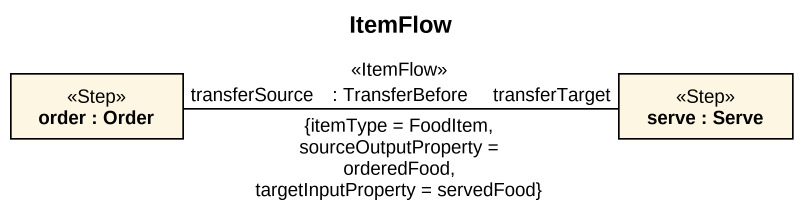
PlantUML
@startuml
title ItemFlow
rectangle "order : Order" as order <<Step>>
rectangle "serve : Serve" as serve <<Step>>
order "transferSource" -right- "transferTarget" serve : <<ItemFlow>>\n: TransferBefore\n{itemType = FoodItem, sourceOutputProperty = orderedFood, targetInputProperty = servedFood}
@enduml
